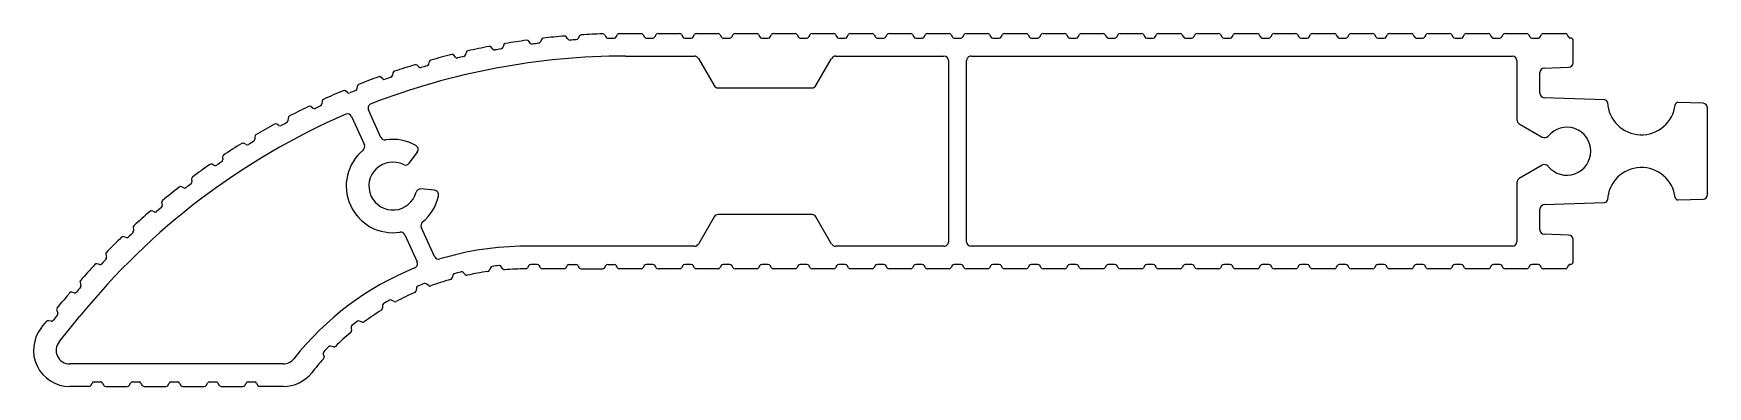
# Model space of a CAD drawing. Extents: x 631 to 816, y 254 to 293.
import ezdxf

# ---------------------------------------------------------------- set-up
doc = ezdxf.new("R2010")
doc.units = 0
doc.layers.get('0').update_dxf_attribs({"linetype": 'CONTINUOUS'})

msp = doc.modelspace()

# ---------------------------------------------------------------- linework, layer by layer
at = {"color": 0}
for p, q in [((685.78, 291.82), (685.62, 292.04)), ((687.01, 292.22), (686.9, 291.95)), ((689.95, 292.26), (689.8, 292.49)), ((691.2, 292.59), (691.07, 292.34)), ((694, 292.72), (694.12, 292.51)), ((694.34, 292.38), (695.06, 292.38)), ((695.27, 292.51), (695.42, 292.76)), ((695.64, 292.88), (698.01, 292.88)), ((698.23, 292.76), (698.37, 292.51)), ((698.59, 292.38), (699.31, 292.38)), ((699.52, 292.51), (699.67, 292.76)), ((699.89, 292.88), (702.26, 292.88)), ((702.48, 292.76), (702.62, 292.51)), ((702.84, 292.38), (703.56, 292.38)), ((703.77, 292.51), (703.92, 292.76)), ((704.14, 292.88), (706.51, 292.88)), ((706.73, 292.76), (706.87, 292.51)), ((707.09, 292.38), (707.81, 292.38)), ((708.02, 292.51), (708.17, 292.76)), ((708.39, 292.88), (710.76, 292.88)), ((710.98, 292.76), (711.12, 292.51)), ((711.34, 292.38), (712.06, 292.38)), ((712.27, 292.51), (712.42, 292.76)), ((712.64, 292.88), (715.01, 292.88)), ((715.23, 292.76), (715.37, 292.51)), ((715.59, 292.38), (716.31, 292.38)), ((716.52, 292.51), (716.67, 292.76)), ((716.89, 292.88), (719.26, 292.88)), ((719.48, 292.76), (719.62, 292.51)), ((719.84, 292.38), (720.56, 292.38)), ((720.77, 292.51), (720.92, 292.76)), ((721.14, 292.88), (723.51, 292.88)), ((723.73, 292.76), (723.87, 292.51)), ((724.09, 292.38), (724.81, 292.38)), ((725.02, 292.51), (725.17, 292.76)), ((725.39, 292.88), (727.76, 292.88)), ((727.98, 292.76), (728.12, 292.51)), ((728.34, 292.38), (729.06, 292.38)), ((729.27, 292.51), (729.42, 292.76)), ((729.64, 292.88), (732.01, 292.88)), ((732.23, 292.76), (732.37, 292.51)), ((732.59, 292.38), (733.31, 292.38)), ((733.52, 292.51), (733.67, 292.76)), ((733.89, 292.88), (736.26, 292.88)), ((736.48, 292.76), (736.62, 292.51)), ((736.84, 292.38), (737.56, 292.38)), ((737.77, 292.51), (737.92, 292.76)), ((738.14, 292.88), (740.51, 292.88)), ((740.73, 292.76), (740.87, 292.51)), ((741.09, 292.38), (741.81, 292.38)), ((742.02, 292.51), (742.17, 292.76)), ((742.39, 292.88), (744.76, 292.88)), ((744.98, 292.76), (745.12, 292.51)), ((745.34, 292.38), (746.06, 292.38)), ((746.27, 292.51), (746.42, 292.76)), ((746.64, 292.88), (749.01, 292.88)), ((749.23, 292.76), (749.37, 292.51)), ((749.59, 292.38), (750.31, 292.38)), ((750.52, 292.51), (750.67, 292.76)), ((750.89, 292.88), (753.26, 292.88)), ((753.48, 292.76), (753.62, 292.51)), ((753.84, 292.38), (754.56, 292.38)), ((754.77, 292.51), (754.92, 292.76)), ((755.14, 292.88), (757.51, 292.88)), ((757.73, 292.76), (757.87, 292.51)), ((758.09, 292.38), (758.81, 292.38)), ((759.02, 292.51), (759.17, 292.76)), ((759.39, 292.88), (761.76, 292.88)), ((761.98, 292.76), (762.12, 292.51)), ((762.34, 292.38), (763.06, 292.38)), ((763.27, 292.51), (763.42, 292.76)), ((763.64, 292.88), (766.01, 292.88)), ((766.23, 292.76), (766.37, 292.51)), ((766.59, 292.38), (767.31, 292.38)), ((767.52, 292.51), (767.67, 292.76)), ((767.89, 292.88), (770.26, 292.88)), ((770.48, 292.76), (770.62, 292.51)), ((770.84, 292.38), (771.56, 292.38)), ((771.77, 292.51), (771.92, 292.76)), ((772.14, 292.88), (774.51, 292.88)), ((774.73, 292.76), (774.87, 292.51)), ((775.09, 292.38), (775.81, 292.38)), ((776.02, 292.51), (776.17, 292.76)), ((776.39, 292.88), (778.76, 292.88)), ((778.98, 292.76), (779.12, 292.51)), ((779.34, 292.38), (780.06, 292.38)), ((780.27, 292.51), (780.42, 292.76)), ((780.64, 292.88), (783.01, 292.88)), ((783.23, 292.76), (783.37, 292.51)), ((783.59, 292.38), (784.31, 292.38)), ((784.52, 292.51), (784.67, 292.76)), ((784.89, 292.88), (787.26, 292.88)), ((787.48, 292.76), (787.62, 292.51)), ((787.84, 292.38), (788.56, 292.38)), ((788.77, 292.51), (788.92, 292.76)), ((789.14, 292.88), (791.51, 292.88)), ((791.73, 292.76), (791.87, 292.51)), ((792.09, 292.38), (792.81, 292.38)), ((793.02, 292.51), (793.17, 292.76)), ((793.39, 292.88), (795.76, 292.88)), ((795.98, 292.76), (796.12, 292.51)), ((796.34, 292.38), (797.06, 292.38)), ((797.27, 292.51), (797.42, 292.76)), ((797.64, 292.88), (800.01, 292.88)), ((800.23, 292.76), (800.37, 292.51)), ((800.89, 289.65), (800.89, 292.14)), ((677.54, 290.27), (677.36, 290.47)), ((678.72, 290.8), (678.64, 290.53)), ((681.64, 291.15), (681.47, 291.36)), ((682.85, 291.62), (682.75, 291.35)), ((696.3, 290.38), (703.91, 290.38)), ((704.34, 290.13), (706.07, 287.13)), ((717.32, 287.13), (719.05, 290.13)), ((719.49, 290.38), (731.45, 290.38)), ((734.45, 290.38), (794.2, 290.38)), ((670.63, 288.52), (670.57, 288.24)), ((673.49, 289.18), (673.3, 289.37)), ((674.64, 289.77), (674.57, 289.49)), ((731.95, 289.88), (731.95, 269.88)), ((733.95, 269.88), (733.95, 289.88)), ((794.7, 289.88), (794.7, 283.35)), ((797.24, 286.29), (797.24, 288.56)), ((797.72, 289.06), (800.4, 289.15)), ((665.6, 286.36), (665.39, 286.53)), ((666.68, 287.06), (666.64, 286.78)), ((669.51, 287.87), (669.3, 288.05)), ((706.51, 286.88), (716.89, 286.88)), ((661.77, 284.64), (661.55, 284.8)), ((662.82, 285.4), (662.79, 285.12)), ((804.4, 285.55), (797.72, 285.79)), ((815.25, 285.17), (812.47, 285.27)), ((815.74, 275.09), (815.74, 284.67)), ((658.04, 282.72), (657.81, 282.87)), ((659.05, 283.54), (659.04, 283.25)), ((666.07, 283.71), (667.47, 280.59)), ((669.29, 281.41), (667.93, 284.44)), ((794.95, 282.91), (797.5, 281.44)), ((655.38, 281.48), (655.38, 281.19)), ((651.82, 279.23), (651.85, 278.95)), ((654.42, 280.61), (654.18, 280.75)), ((672.43, 278.56), (673.32, 279.79)), ((650.91, 278.31), (650.67, 278.44)), ((797.5, 278.33), (794.95, 276.85)), ((647.53, 275.84), (647.28, 275.94)), ((648.39, 276.8), (648.43, 276.52)), ((675.21, 275.57), (673.71, 275.72)), ((794.7, 276.42), (794.7, 269.88)), ((645.1, 274.19), (645.15, 273.91)), ((797.72, 273.98), (804.4, 274.21)), ((812.47, 274.5), (815.25, 274.59)), ((644.29, 273.18), (644.03, 273.28)), ((706.07, 272.63), (704.34, 269.63)), ((716.89, 272.88), (706.51, 272.88)), ((719.05, 269.63), (717.32, 272.63)), ((797.24, 271.21), (797.24, 273.48)), ((641.18, 270.36), (640.92, 270.44)), ((641.94, 271.41), (642.01, 271.13)), ((671.94, 270.66), (673.29, 267.66)), ((675.21, 268.26), (673.76, 271.48)), ((800.4, 270.62), (797.72, 270.71)), ((800.89, 267.63), (800.89, 270.12)), ((638.94, 268.47), (639.01, 268.19)), ((703.91, 269.38), (685.25, 269.38)), ((731.45, 269.38), (719.49, 269.38)), ((794.2, 269.38), (734.45, 269.38)), ((638.24, 267.38), (637.97, 267.45)), ((677.23, 266.18), (677.16, 265.9)), ((678.6, 266.25), (678.37, 266.48)), ((681.39, 267.01), (681.28, 266.75)), ((682.75, 266.89), (682.55, 267.15)), ((685.62, 267.26), (685.48, 267.01)), ((686.56, 267.38), (685.84, 267.38)), ((686.92, 267.01), (686.77, 267.26)), ((689.51, 266.88), (687.14, 266.88)), ((689.73, 267.01), (689.87, 267.26)), ((690.09, 267.38), (690.81, 267.38)), ((691.02, 267.26), (691.17, 267.01)), ((691.39, 266.88), (693.76, 266.88)), ((693.98, 267.01), (694.12, 267.26)), ((694.34, 267.38), (695.06, 267.38)), ((695.42, 267.01), (695.27, 267.26)), ((698.01, 266.88), (695.64, 266.88)), ((698.37, 267.26), (698.23, 267.01)), ((699.31, 267.38), (698.59, 267.38)), ((699.67, 267.01), (699.52, 267.26)), ((702.26, 266.88), (699.89, 266.88)), ((702.62, 267.26), (702.48, 267.01)), ((703.56, 267.38), (702.84, 267.38)), ((703.92, 267.01), (703.77, 267.26)), ((706.51, 266.88), (704.14, 266.88)), ((706.87, 267.26), (706.73, 267.01)), ((707.81, 267.38), (707.09, 267.38)), ((708.17, 267.01), (708.02, 267.26)), ((710.76, 266.88), (708.39, 266.88)), ((711.12, 267.26), (710.98, 267.01)), ((712.06, 267.38), (711.34, 267.38)), ((712.42, 267.01), (712.27, 267.26)), ((715.01, 266.88), (712.64, 266.88)), ((715.37, 267.26), (715.23, 267.01)), ((716.31, 267.38), (715.59, 267.38)), ((716.67, 267.01), (716.52, 267.26)), ((719.26, 266.88), (716.89, 266.88)), ((719.62, 267.26), (719.48, 267.01)), ((720.56, 267.38), (719.84, 267.38)), ((720.92, 267.01), (720.77, 267.26)), ((723.51, 266.88), (721.14, 266.88)), ((723.87, 267.26), (723.73, 267.01)), ((724.81, 267.38), (724.09, 267.38)), ((725.17, 267.01), (725.02, 267.26)), ((727.76, 266.88), (725.39, 266.88)), ((728.12, 267.26), (727.98, 267.01)), ((729.06, 267.38), (728.34, 267.38)), ((729.42, 267.01), (729.27, 267.26)), ((732.01, 266.88), (729.64, 266.88)), ((732.37, 267.26), (732.23, 267.01)), ((733.31, 267.38), (732.59, 267.38)), ((733.67, 267.01), (733.52, 267.26)), ((736.26, 266.88), (733.89, 266.88)), ((736.62, 267.26), (736.48, 267.01)), ((737.56, 267.38), (736.84, 267.38)), ((737.92, 267.01), (737.77, 267.26)), ((740.51, 266.88), (738.14, 266.88)), ((740.87, 267.26), (740.73, 267.01)), ((741.81, 267.38), (741.09, 267.38)), ((742.17, 267.01), (742.02, 267.26)), ((744.76, 266.88), (742.39, 266.88)), ((745.12, 267.26), (744.98, 267.01)), ((746.06, 267.38), (745.34, 267.38)), ((746.42, 267.01), (746.27, 267.26)), ((749.01, 266.88), (746.64, 266.88)), ((749.37, 267.26), (749.23, 267.01)), ((750.31, 267.38), (749.59, 267.38)), ((750.67, 267.01), (750.52, 267.26)), ((753.26, 266.88), (750.89, 266.88)), ((753.62, 267.26), (753.48, 267.01)), ((754.56, 267.38), (753.84, 267.38)), ((754.92, 267.01), (754.77, 267.26)), ((757.51, 266.88), (755.14, 266.88)), ((757.87, 267.26), (757.73, 267.01)), ((758.81, 267.38), (758.09, 267.38)), ((759.17, 267.01), (759.02, 267.26)), ((761.76, 266.88), (759.39, 266.88)), ((762.12, 267.26), (761.98, 267.01)), ((763.06, 267.38), (762.34, 267.38)), ((763.42, 267.01), (763.27, 267.26)), ((766.01, 266.88), (763.64, 266.88)), ((766.37, 267.26), (766.23, 267.01)), ((767.31, 267.38), (766.59, 267.38)), ((767.67, 267.01), (767.52, 267.26)), ((770.26, 266.88), (767.89, 266.88)), ((770.62, 267.26), (770.48, 267.01)), ((771.56, 267.38), (770.84, 267.38)), ((771.92, 267.01), (771.77, 267.26)), ((774.51, 266.88), (772.14, 266.88)), ((774.87, 267.26), (774.73, 267.01)), ((775.81, 267.38), (775.09, 267.38)), ((776.17, 267.01), (776.02, 267.26)), ((778.76, 266.88), (776.39, 266.88)), ((779.12, 267.26), (778.98, 267.01)), ((780.06, 267.38), (779.34, 267.38)), ((780.42, 267.01), (780.27, 267.26)), ((783.01, 266.88), (780.64, 266.88)), ((783.37, 267.26), (783.23, 267.01)), ((784.31, 267.38), (783.59, 267.38)), ((784.67, 267.01), (784.52, 267.26)), ((787.26, 266.88), (784.89, 266.88)), ((787.62, 267.26), (787.48, 267.01)), ((788.56, 267.38), (787.84, 267.38)), ((788.92, 267.01), (788.77, 267.26)), ((791.51, 266.88), (789.14, 266.88)), ((791.87, 267.26), (791.73, 267.01)), ((792.81, 267.38), (792.09, 267.38)), ((793.17, 267.01), (793.02, 267.26)), ((795.76, 266.88), (793.39, 266.88)), ((796.12, 267.26), (795.98, 267.01)), ((797.06, 267.38), (796.34, 267.38)), ((797.42, 267.01), (797.27, 267.26)), ((800.01, 266.88), (797.64, 266.88)), ((800.37, 267.26), (800.23, 267.01)), ((635.45, 264.25), (635.18, 264.3)), ((636.09, 265.37), (636.18, 265.1)), ((673.23, 264.78), (673.2, 264.49)), ((674.58, 265.04), (674.31, 265.23)), ((633.56, 262.53), (634.13, 263.23)), ((669.47, 262.83), (669.48, 262.55)), ((670.77, 263.28), (670.48, 263.43)), ((631.84, 260.41), (632.38, 261.07)), ((632.9, 261.11), (632.61, 261.16)), ((633.58, 261.76), (633.13, 261.2)), ((633.52, 262.28), (633.62, 262.01)), ((633.78, 258.83), (636.07, 261.66)), ((667.23, 261.01), (666.92, 261.12)), ((666.01, 260.38), (666.06, 260.1)), ((662.93, 257.48), (663.02, 257.21)), ((664.05, 258.26), (663.73, 258.33)), ((658.52, 256.39), (634.95, 256.39)), ((637.05, 253.89), (634.95, 253.89)), ((637.27, 254.01), (637.41, 254.26)), ((637.63, 254.39), (638.35, 254.39)), ((638.56, 254.26), (638.71, 254.01)), ((638.93, 253.89), (641.3, 253.89)), ((641.52, 254.01), (641.66, 254.26)), ((641.88, 254.39), (642.6, 254.39)), ((642.81, 254.26), (642.96, 254.01)), ((643.18, 253.89), (645.55, 253.89)), ((645.77, 254.01), (645.91, 254.26)), ((646.13, 254.39), (646.85, 254.39)), ((647.06, 254.26), (647.21, 254.01)), ((647.43, 253.89), (649.8, 253.89)), ((650.02, 254.01), (650.16, 254.26)), ((650.38, 254.39), (651.1, 254.39)), ((651.31, 254.26), (651.46, 254.01)), ((651.68, 253.89), (654.05, 253.89)), ((654.27, 254.01), (654.41, 254.26)), ((654.63, 254.39), (655.35, 254.39)), ((655.56, 254.26), (655.71, 254.01)), ((658.52, 253.89), (655.93, 253.89))]:
    msp.add_line(p, q, dxfattribs=at)
for centre, radius, start, end in [((696.3, 212.88), 80, 97.8413, 99.5392), ((685.42, 291.89), 0.25, 36.2092, 97.8413), ((687.24, 292.12), 0.25, 96.5219, 157.0128), ((696.3, 212.88), 80, 94.824, 96.5219), ((689.59, 292.35), 0.25, 33.1911, 94.824), ((690.16, 292.4), 0.25, 213.1911, 274.415), ((696.3, 212.88), 79.5, 93.9183, 94.415), ((690.85, 292.45), 0.25, 273.9183, 333.9946), ((691.42, 292.48), 0.25, 93.5046, 153.9946), ((696.3, 212.88), 80, 91.8068, 93.5046), ((693.78, 292.59), 0.25, 30.1844, 91.8068), ((694.34, 292.63), 0.25, 210.1844, 270.0274), ((695.06, 292.63), 0.25, 269.9968, 329.8234), ((695.64, 292.63), 0.25, 89.9984, 149.8234), ((698.01, 292.63), 0.25, 30.179, 89.9998), ((698.59, 292.63), 0.25, 210.179, 270.0018), ((699.31, 292.63), 0.25, 270.0018, 329.816), ((699.89, 292.63), 0.25, 89.9998, 149.816), ((702.26, 292.63), 0.25, 30.179, 89.9998), ((702.84, 292.63), 0.25, 210.179, 269.9975), ((703.56, 292.63), 0.25, 269.9975, 329.8234), ((704.14, 292.63), 0.25, 90, 149.8234), ((706.51, 292.63), 0.25, 30.179, 90), ((707.09, 292.63), 0.25, 210.179, 269.9968), ((707.81, 292.63), 0.25, 269.9968, 329.8234), ((708.39, 292.63), 0.25, 89.9984, 149.8234), ((710.76, 292.63), 0.25, 30.179, 89.9998), ((711.34, 292.63), 0.25, 210.179, 270.0018), ((712.06, 292.63), 0.25, 270.0018, 329.816), ((712.64, 292.63), 0.25, 89.9998, 149.816), ((715.01, 292.63), 0.25, 30.179, 89.9998), ((715.59, 292.63), 0.25, 210.179, 269.9975), ((716.31, 292.63), 0.25, 269.9975, 329.8234), ((716.89, 292.63), 0.25, 90, 149.8234), ((719.26, 292.63), 0.25, 30.179, 90), ((719.84, 292.63), 0.25, 210.179, 269.9968), ((720.56, 292.63), 0.25, 269.9968, 329.8234), ((721.14, 292.63), 0.25, 89.9984, 149.8234), ((723.51, 292.63), 0.25, 30.179, 89.9998), ((724.09, 292.63), 0.25, 210.179, 270.0018), ((724.81, 292.63), 0.25, 270.0018, 329.816), ((725.39, 292.63), 0.25, 89.9998, 149.816), ((727.76, 292.63), 0.25, 30.179, 89.9998), ((728.34, 292.63), 0.25, 210.179, 269.9975), ((729.06, 292.63), 0.25, 269.9975, 329.8234), ((729.64, 292.63), 0.25, 90, 149.8234), ((732.01, 292.63), 0.25, 30.179, 90), ((732.59, 292.63), 0.25, 210.179, 269.9968), ((733.31, 292.63), 0.25, 269.9968, 329.8234), ((733.89, 292.63), 0.25, 89.9984, 149.8234), ((736.26, 292.63), 0.25, 30.179, 89.9998), ((736.84, 292.63), 0.25, 210.179, 270.0018), ((737.56, 292.63), 0.25, 270.0018, 329.816), ((738.14, 292.63), 0.25, 89.9998, 149.816), ((740.51, 292.63), 0.25, 30.179, 89.9998), ((741.09, 292.63), 0.25, 210.179, 269.9975), ((741.81, 292.63), 0.25, 269.9975, 329.8234), ((742.39, 292.63), 0.25, 90, 149.8234), ((744.76, 292.63), 0.25, 30.179, 90), ((745.34, 292.63), 0.25, 210.179, 269.9968), ((746.06, 292.63), 0.25, 269.9968, 329.8234), ((746.64, 292.63), 0.25, 89.9984, 149.8234), ((749.01, 292.63), 0.25, 30.179, 89.9998), ((749.59, 292.63), 0.25, 210.179, 270.0018), ((750.31, 292.63), 0.25, 270.0018, 329.816), ((750.89, 292.63), 0.25, 89.9998, 149.816), ((753.26, 292.63), 0.25, 30.179, 89.9998), ((753.84, 292.63), 0.25, 210.179, 269.9975), ((754.56, 292.63), 0.25, 269.9975, 329.8234), ((755.14, 292.63), 0.25, 90, 149.8234), ((757.51, 292.63), 0.25, 30.179, 90), ((758.09, 292.63), 0.25, 210.179, 269.9968), ((758.81, 292.63), 0.25, 269.9968, 329.8234), ((759.39, 292.63), 0.25, 89.9984, 149.8234), ((761.76, 292.63), 0.25, 30.179, 89.9998), ((762.34, 292.63), 0.25, 210.179, 270.0018), ((763.06, 292.63), 0.25, 270.0018, 329.816), ((763.64, 292.63), 0.25, 89.9998, 149.816), ((766.01, 292.63), 0.25, 30.179, 89.9998), ((766.59, 292.63), 0.25, 210.179, 269.9975), ((767.31, 292.63), 0.25, 269.9975, 329.8234), ((767.89, 292.63), 0.25, 90, 149.8234), ((770.26, 292.63), 0.25, 30.179, 90), ((770.84, 292.63), 0.25, 210.179, 269.9968), ((771.56, 292.63), 0.25, 269.9968, 329.8234), ((772.14, 292.63), 0.25, 89.9984, 149.8234), ((774.51, 292.63), 0.25, 30.179, 89.9998), ((775.09, 292.63), 0.25, 210.179, 270.0018), ((775.81, 292.63), 0.25, 270.0018, 329.816), ((776.39, 292.63), 0.25, 89.9998, 149.816), ((778.76, 292.63), 0.25, 30.179, 89.9998), ((779.34, 292.63), 0.25, 210.179, 269.9975), ((780.06, 292.63), 0.25, 269.9975, 329.8234), ((780.64, 292.63), 0.25, 90, 149.8234), ((783.01, 292.63), 0.25, 30.179, 90), ((783.59, 292.63), 0.25, 210.179, 269.9968), ((784.31, 292.63), 0.25, 269.9968, 329.8234), ((784.89, 292.63), 0.25, 89.9984, 149.8234), ((787.26, 292.63), 0.25, 30.179, 89.9998), ((787.84, 292.63), 0.25, 210.179, 270.0018), ((788.56, 292.63), 0.25, 270.0018, 329.816), ((789.14, 292.63), 0.25, 89.9998, 149.816), ((791.51, 292.63), 0.25, 30.179, 89.9998), ((792.09, 292.63), 0.25, 210.179, 269.9975), ((792.81, 292.63), 0.25, 269.9975, 329.8234), ((793.39, 292.63), 0.25, 90, 149.8234), ((795.76, 292.63), 0.25, 30.179, 90), ((796.34, 292.63), 0.25, 210.179, 269.9968), ((797.06, 292.63), 0.25, 269.9968, 329.8234), ((797.64, 292.63), 0.25, 89.9984, 149.8234), ((800.01, 292.63), 0.25, 30.179, 89.9984), ((800.59, 292.63), 0.25, 210.179, 275.4158), ((800.64, 292.14), 0.25, 0, 95.4158), ((696.3, 212.88), 77.5, 90, 111.2533), ((696.3, 212.88), 80, 103.876, 105.5738), ((677.17, 290.31), 0.25, 42.2496, 103.876), ((677.72, 290.44), 0.25, 222.2496, 283.4669), ((696.3, 212.88), 79.5, 102.9702, 103.4669), ((678.4, 290.6), 0.25, 282.9702, 343.0407), ((678.96, 290.73), 0.25, 102.5565, 163.0407), ((696.3, 212.88), 80, 100.8587, 102.5565), ((681.27, 291.21), 0.25, 39.2427, 100.8587), ((681.83, 291.31), 0.25, 219.2427, 280.4496), ((696.3, 212.88), 79.5, 99.9529, 100.4496), ((682.51, 291.43), 0.25, 279.9529, 340.0257), ((683.08, 291.53), 0.25, 99.5392, 160.0257), ((685.98, 291.96), 0.25, 216.2092, 277.4323), ((696.3, 212.88), 79.5, 96.9355, 97.4323), ((686.67, 292.05), 0.25, 276.9355, 337.0128), ((703.91, 289.88), 0.5, 30.0006, 89.9999), ((719.49, 289.88), 0.5, 89.9999, 150), ((731.45, 289.88), 0.5, 0, 89.9999), ((734.45, 289.88), 0.5, 90, 180.0001), ((794.2, 289.88), 0.5, 0, 90), ((670.87, 288.47), 0.25, 108.5911, 169.0793), ((696.3, 212.88), 80, 106.8933, 108.5911), ((673.12, 289.19), 0.25, 45.2704, 106.8933), ((673.67, 289.36), 0.25, 225.2704, 286.4842), ((696.3, 212.88), 79.5, 105.9875, 106.4842), ((674.33, 289.55), 0.25, 285.9875, 346.0607), ((674.89, 289.71), 0.25, 105.5738, 166.0607), ((797.74, 288.56), 0.5, 92, 180), ((800.39, 289.65), 0.5, 272, 0), ((696.3, 212.88), 80, 112.9279, 114.6257), ((665.23, 286.33), 0.25, 51.2945, 112.9279), ((696.3, 212.88), 79.5, 112.0221, 112.5188), ((666.39, 286.81), 0.25, 292.0221, 352.0925), ((666.93, 287.03), 0.25, 111.6084, 172.0925), ((696.3, 212.88), 80, 109.9105, 111.6084), ((669.14, 287.87), 0.25, 48.2786, 109.9105), ((669.67, 288.06), 0.25, 228.2786, 289.5015), ((696.3, 212.88), 79.5, 109.0048, 109.5015), ((670.33, 288.29), 0.25, 289.0048, 349.0793), ((706.51, 287.38), 0.5, 210.0006, 269.9999), ((716.89, 287.38), 0.5, 269.9999, 330), ((696.3, 212.88), 80, 115.9452, 117.643), ((661.41, 284.6), 0.25, 54.3167, 115.9452), ((661.92, 284.84), 0.25, 234.3167, 295.5361), ((696.3, 212.88), 79.5, 115.0394, 115.5361), ((662.54, 285.14), 0.25, 295.0394, 355.1125), ((663.07, 285.38), 0.25, 114.6257, 175.1125), ((665.75, 286.55), 0.25, 231.2945, 292.5188), ((668.39, 284.65), 0.5, 111.2533, 204.2251), ((797.74, 286.29), 0.5, 180, 268), ((804.39, 285.25), 0.3, 2.6028, 88), ((808.44, 285.44), 3.75, 182.6028, 353.3972), ((812.46, 284.97), 0.3, 88, 173.3972), ((815.24, 284.67), 0.5, 360, 88), ((696.3, 212.88), 77.5, 113.4869, 141), ((696.3, 212.88), 80, 118.9624, 120.6603), ((657.68, 282.66), 0.25, 57.3312, 118.9624), ((696.3, 212.88), 79.5, 118.0567, 118.5534), ((658.79, 283.26), 0.25, 298.0567, 358.1301), ((659.3, 283.53), 0.25, 117.643, 178.1301), ((665.61, 283.5), 0.5, 24.2253, 113.4869), ((795.2, 283.35), 0.5, 180, 240), ((696.3, 212.88), 79.5, 121.074, 121.5707), ((655.13, 281.19), 0.25, 301.074, 1.1516), ((655.63, 281.48), 0.25, 120.6603, 181.1516), ((658.18, 282.93), 0.25, 237.3312, 298.5534), ((669.75, 281.62), 0.5, 204.2251, 278.8291), ((670.62, 276.03), 5.15, 60.3978, 98.8291), ((797.75, 281.87), 0.5, 240, 320.8668), ((800.2, 279.88), 2.65, 219.1332, 140.8668), ((652.07, 279.25), 0.25, 123.6776, 184.1662), ((696.3, 212.88), 80, 121.9798, 123.6776), ((654.06, 280.53), 0.25, 60.3534, 121.9798), ((654.54, 280.83), 0.25, 240.3534, 301.5707), ((670.62, 276.03), 5.15, 129.6209, 278.8291), ((667.01, 280.39), 0.5, 309.6209, 24.2253), ((672.91, 280.08), 0.5, 324.2248, 60.3978), ((696.3, 212.88), 80, 124.9971, 126.6949), ((650.56, 278.21), 0.25, 63.3713, 124.9971), ((651.03, 278.54), 0.25, 243.3713, 304.588), ((696.3, 212.88), 79.5, 124.0913, 124.588), ((651.6, 278.93), 0.25, 304.0913, 4.1662), ((670.62, 276.03), 2.65, 63.3583, 345.0917), ((672.03, 278.85), 0.5, 243.3583, 324.2248), ((797.75, 277.9), 0.5, 39.1332, 120), ((808.44, 274.33), 3.75, 6.6028, 177.3972), ((696.3, 212.88), 80, 128.0143, 129.7122), ((647.18, 275.72), 0.25, 66.3758, 128.0143), ((647.63, 276.06), 0.25, 246.3758, 307.6053), ((696.3, 212.88), 79.5, 127.1085, 127.6053), ((648.18, 276.48), 0.25, 307.1085, 7.1878), ((648.64, 276.83), 0.25, 126.6949, 187.1878), ((673.66, 275.22), 0.5, 84.2238, 165.0917), ((675.16, 275.07), 0.5, 348.0518, 84.2238), ((795.2, 276.42), 0.5, 120, 180), ((696.3, 212.88), 79.5, 130.1259, 130.6226), ((644.9, 273.86), 0.25, 310.1259, 10.1933), ((645.34, 274.23), 0.25, 129.7122, 190.1933), ((670.62, 276.03), 5.15, 309.6212, 348.0518), ((797.74, 273.48), 0.5, 92, 180), ((804.39, 274.51), 0.3, 272, 357.3972), ((812.46, 274.8), 0.3, 186.6028, 272), ((815.24, 275.09), 0.5, 272, 360), ((642.18, 271.47), 0.25, 132.7295, 193.2139), ((696.3, 212.88), 80, 131.0317, 132.7295), ((643.94, 273.04), 0.25, 69.4033, 131.0317), ((644.37, 273.41), 0.25, 249.4033, 310.6226), ((674.22, 271.68), 0.5, 129.6212, 204.2253), ((706.51, 272.38), 0.5, 89.9996, 150.0002), ((716.89, 272.38), 0.5, 30.0006, 89.9996), ((696.3, 212.88), 80, 134.049, 135.7468), ((640.85, 270.2), 0.25, 72.4202, 134.049), ((641.26, 270.6), 0.25, 252.4202, 313.6399), ((696.3, 212.88), 79.5, 133.1432, 133.6399), ((641.76, 271.07), 0.25, 313.1432, 13.2139), ((671.48, 270.45), 0.5, 24.2256, 98.8291), ((731.45, 269.88), 0.5, 269.9999, 0), ((734.45, 269.88), 0.5, 180.0001, 270), ((794.2, 269.88), 0.5, 270, 0), ((797.74, 271.21), 0.5, 180, 268), ((800.39, 270.12), 0.5, 0, 88), ((696.3, 212.88), 79.5, 136.1604, 136.6572), ((639.18, 268.54), 0.25, 135.7468, 196.2283), ((638.77, 268.12), 0.25, 316.1604, 16.2283), ((675.67, 268.46), 0.5, 204.2253, 286.8872), ((685.25, 236.88), 32.5, 90, 106.8872), ((703.91, 269.88), 0.5, 270, 330.0002), ((719.49, 269.88), 0.5, 210.0006, 269.9999), ((696.3, 212.88), 80, 137.0663, 138.7641), ((637.91, 267.21), 0.25, 75.4465, 137.0663), ((638.3, 267.62), 0.25, 255.4465, 316.6572), ((685.25, 236.88), 32.5, 112.1155, 141.8447), ((672.83, 267.46), 0.5, 292.1155, 24.2256), ((677.48, 266.12), 0.25, 104.9003, 165.8191), ((685.25, 236.88), 30.5, 103.4989, 104.9003), ((678.19, 266.3), 0.25, 46.1728, 103.4989), ((678.78, 266.43), 0.25, 226.1728, 282.3666), ((685.25, 236.88), 30, 97.9898, 102.3666), ((681.05, 266.84), 0.25, 277.9898, 337.8217), ((681.62, 266.91), 0.25, 96.9003, 157.8217), ((685.25, 236.88), 30.5, 95.4989, 96.9003), ((682.36, 266.99), 0.25, 38.1768, 95.4989), ((682.95, 267.05), 0.25, 218.1768, 274.3665), ((685.25, 236.88), 30, 89.9899, 94.3665), ((685.26, 267.13), 0.25, 269.9899, 329.8161), ((685.84, 267.13), 0.25, 90.0031, 149.8161), ((686.56, 267.13), 0.25, 30.1731, 90.0031), ((687.14, 267.13), 0.25, 210.1731, 269.9999), ((689.51, 267.13), 0.25, 269.9999, 329.821), ((690.09, 267.13), 0.25, 89.9982, 149.821), ((690.81, 267.13), 0.25, 30.184, 89.9982), ((691.39, 267.13), 0.25, 210.184, 270.0002), ((693.76, 267.13), 0.25, 270.0002, 329.821), ((694.34, 267.13), 0.25, 90.0025, 149.821), ((695.06, 267.13), 0.25, 30.1766, 90.0032), ((695.64, 267.13), 0.25, 210.1766, 270.0016), ((698.01, 267.13), 0.25, 270.0002, 329.821), ((698.59, 267.13), 0.25, 89.9982, 149.821), ((699.31, 267.13), 0.25, 30.184, 89.9982), ((699.89, 267.13), 0.25, 210.184, 270.0002), ((702.26, 267.13), 0.25, 270.0002, 329.821), ((702.84, 267.13), 0.25, 90.0025, 149.821), ((703.56, 267.13), 0.25, 30.1766, 90.0025), ((704.14, 267.13), 0.25, 210.1766, 270), ((706.51, 267.13), 0.25, 270, 329.821), ((707.09, 267.13), 0.25, 90.0032, 149.821), ((707.81, 267.13), 0.25, 30.1766, 90.0032), ((708.39, 267.13), 0.25, 210.1766, 270.0016), ((710.76, 267.13), 0.25, 270.0002, 329.821), ((711.34, 267.13), 0.25, 89.9982, 149.821), ((712.06, 267.13), 0.25, 30.184, 89.9982), ((712.64, 267.13), 0.25, 210.184, 270.0002), ((715.01, 267.13), 0.25, 270.0002, 329.821), ((715.59, 267.13), 0.25, 90.0025, 149.821), ((716.31, 267.13), 0.25, 30.1766, 90.0025), ((716.89, 267.13), 0.25, 210.1766, 270), ((719.26, 267.13), 0.25, 270, 329.821), ((719.84, 267.13), 0.25, 90.0032, 149.821), ((720.56, 267.13), 0.25, 30.1766, 90.0032), ((721.14, 267.13), 0.25, 210.1766, 270.0016), ((723.51, 267.13), 0.25, 270.0002, 329.821), ((724.09, 267.13), 0.25, 89.9982, 149.821), ((724.81, 267.13), 0.25, 30.184, 89.9982), ((725.39, 267.13), 0.25, 210.184, 270.0002), ((727.76, 267.13), 0.25, 270.0002, 329.821), ((728.34, 267.13), 0.25, 90.0025, 149.821), ((729.06, 267.13), 0.25, 30.1766, 90.0025), ((729.64, 267.13), 0.25, 210.1766, 270), ((732.01, 267.13), 0.25, 270, 329.821), ((732.59, 267.13), 0.25, 90.0032, 149.821), ((733.31, 267.13), 0.25, 30.1766, 90.0032), ((733.89, 267.13), 0.25, 210.1766, 270.0016), ((736.26, 267.13), 0.25, 270.0002, 329.821), ((736.84, 267.13), 0.25, 89.9982, 149.821), ((737.56, 267.13), 0.25, 30.184, 89.9982), ((738.14, 267.13), 0.25, 210.184, 270.0002), ((740.51, 267.13), 0.25, 270.0002, 329.821), ((741.09, 267.13), 0.25, 90.0025, 149.821), ((741.81, 267.13), 0.25, 30.1766, 90.0025), ((742.39, 267.13), 0.25, 210.1766, 270), ((744.76, 267.13), 0.25, 270, 329.821), ((745.34, 267.13), 0.25, 90.0032, 149.821), ((746.06, 267.13), 0.25, 30.1766, 90.0032), ((746.64, 267.13), 0.25, 210.1766, 270.0016), ((749.01, 267.13), 0.25, 270.0002, 329.821), ((749.59, 267.13), 0.25, 89.9982, 149.821), ((750.31, 267.13), 0.25, 30.184, 89.9982), ((750.89, 267.13), 0.25, 210.184, 270.0002), ((753.26, 267.13), 0.25, 270.0002, 329.821), ((753.84, 267.13), 0.25, 90.0025, 149.821), ((754.56, 267.13), 0.25, 30.1766, 90.0025), ((755.14, 267.13), 0.25, 210.1766, 270), ((757.51, 267.13), 0.25, 270, 329.821), ((758.09, 267.13), 0.25, 90.0032, 149.821), ((758.81, 267.13), 0.25, 30.1766, 90.0032), ((759.39, 267.13), 0.25, 210.1766, 270.0016), ((761.76, 267.13), 0.25, 270.0002, 329.821), ((762.34, 267.13), 0.25, 89.9982, 149.821), ((763.06, 267.13), 0.25, 30.184, 89.9982), ((763.64, 267.13), 0.25, 210.184, 270.0002), ((766.01, 267.13), 0.25, 270.0002, 329.821), ((766.59, 267.13), 0.25, 90.0025, 149.821), ((767.31, 267.13), 0.25, 30.1766, 90.0025), ((767.89, 267.13), 0.25, 210.1766, 270), ((770.26, 267.13), 0.25, 270, 329.821), ((770.84, 267.13), 0.25, 90.0032, 149.821), ((771.56, 267.13), 0.25, 30.1766, 90.0032), ((772.14, 267.13), 0.25, 210.1766, 270.0016), ((774.51, 267.13), 0.25, 270.0002, 329.821), ((775.09, 267.13), 0.25, 89.9982, 149.821), ((775.81, 267.13), 0.25, 30.184, 89.9982), ((776.39, 267.13), 0.25, 210.184, 270.0002), ((778.76, 267.13), 0.25, 270.0002, 329.821), ((779.34, 267.13), 0.25, 90.0025, 149.821), ((780.06, 267.13), 0.25, 30.1766, 90.0025), ((780.64, 267.13), 0.25, 210.1766, 270), ((783.01, 267.13), 0.25, 270, 329.821), ((783.59, 267.13), 0.25, 90.0032, 149.821), ((784.31, 267.13), 0.25, 30.1766, 90.0032), ((784.89, 267.13), 0.25, 210.1766, 270.0016), ((787.26, 267.13), 0.25, 270.0002, 329.821), ((787.84, 267.13), 0.25, 89.9982, 149.821), ((788.56, 267.13), 0.25, 30.184, 89.9982), ((789.14, 267.13), 0.25, 210.184, 270.0002), ((791.51, 267.13), 0.25, 270.0002, 329.821), ((792.09, 267.13), 0.25, 90.0025, 149.821), ((792.81, 267.13), 0.25, 30.1766, 90.0025), ((793.39, 267.13), 0.25, 210.1766, 270), ((795.76, 267.13), 0.25, 270, 329.821), ((796.34, 267.13), 0.25, 90.0032, 149.821), ((797.06, 267.13), 0.25, 30.1766, 90.0032), ((797.64, 267.13), 0.25, 210.1766, 270.0016), ((800.01, 267.13), 0.25, 270.0016, 329.821), ((800.59, 267.13), 0.25, 84.5842, 149.821), ((800.64, 267.63), 0.25, 264.5842, 0), ((635.13, 264.06), 0.25, 78.4606, 140.0836), ((635.5, 264.49), 0.25, 258.4606, 319.6745), ((696.3, 212.88), 79.5, 139.1778, 139.6745), ((636.32, 265.45), 0.25, 138.7641, 199.2508), ((635.95, 265.02), 0.25, 319.1778, 19.2508), ((685.25, 236.88), 30, 113.9898, 118.3665), ((672.96, 264.52), 0.25, 293.9898, 353.8204), ((673.48, 264.75), 0.25, 112.9003, 173.8204), ((685.25, 236.88), 30.5, 111.499, 112.9003), ((674.17, 265.03), 0.25, 54.1783, 111.499), ((674.73, 265.24), 0.25, 234.1783, 290.3666), ((685.25, 236.88), 30, 105.9898, 110.3666), ((676.92, 265.96), 0.25, 285.9898, 345.8191), ((633.75, 262.37), 0.25, 140.9972, 200.8177), ((696.3, 212.89), 80, 140.085, 141.0014), ((669.23, 262.54), 0.25, 301.9898, 1.8159), ((669.72, 262.84), 0.25, 120.9003, 181.8159), ((685.25, 236.88), 30.5, 119.4988, 120.9003), ((670.36, 263.21), 0.25, 62.1716, 119.4988), ((670.88, 263.5), 0.25, 242.1716, 298.3665), ((632.57, 260.91), 0.25, 81.1805, 140.9988), ((632.93, 261.36), 0.25, 261.1805, 321.0005), ((633.39, 261.92), 0.25, 321.0005, 20.8177), ((666.26, 260.43), 0.25, 128.9004, 189.8254), ((685.25, 236.88), 30.5, 127.499, 128.9004), ((666.84, 260.88), 0.25, 70.1778, 127.499), ((667.32, 261.24), 0.25, 250.1778, 306.3666), ((685.25, 236.88), 30, 121.9898, 126.3666), ((634.95, 257.89), 4, 140.9988, 270.0007), ((634.95, 257.89), 1.5, 140.9998, 270), ((685.25, 236.88), 30, 129.9898, 134.3665), ((665.81, 260.06), 0.25, 309.9898, 9.8254), ((658.52, 257.89), 1.5, 270, 321.8447), ((685.25, 236.88), 30, 137.9898, 141.8447), ((663.17, 257.55), 0.25, 136.9004, 197.8272), ((662.78, 257.13), 0.25, 317.9898, 17.8272), ((685.25, 236.88), 30.5, 135.4989, 136.9004), ((663.68, 258.09), 0.25, 78.1824, 135.4989), ((664.1, 258.51), 0.25, 258.1824, 314.3665), ((658.52, 257.89), 4, 269.9996, 321.8447), ((637.05, 254.14), 0.25, 270.0007, 329.821), ((637.63, 254.14), 0.25, 90.0032, 149.821), ((638.35, 254.14), 0.25, 30.1766, 90.0032), ((638.93, 254.14), 0.25, 210.1766, 270.0016), ((641.3, 254.14), 0.25, 270.0002, 329.821), ((641.88, 254.14), 0.25, 89.9982, 149.821), ((642.6, 254.14), 0.25, 30.184, 89.9982), ((643.18, 254.14), 0.25, 210.184, 270.0002), ((645.55, 254.14), 0.25, 270.0002, 329.821), ((646.13, 254.14), 0.25, 90.0025, 149.821), ((646.85, 254.14), 0.25, 30.1766, 90.0025), ((647.43, 254.14), 0.25, 210.1766, 270), ((649.8, 254.14), 0.25, 270, 329.821), ((650.38, 254.14), 0.25, 90.0032, 149.821), ((651.1, 254.14), 0.25, 30.1766, 90.0032), ((651.68, 254.14), 0.25, 210.1766, 270.0016), ((654.05, 254.14), 0.25, 270.0002, 329.821), ((654.63, 254.14), 0.25, 89.9982, 149.821), ((655.35, 254.14), 0.25, 30.184, 89.9982), ((655.93, 254.14), 0.25, 210.184, 269.9996)]:
    msp.add_arc(centre, radius, start, end, dxfattribs=at)

doc.saveas('drawing.dxf')
